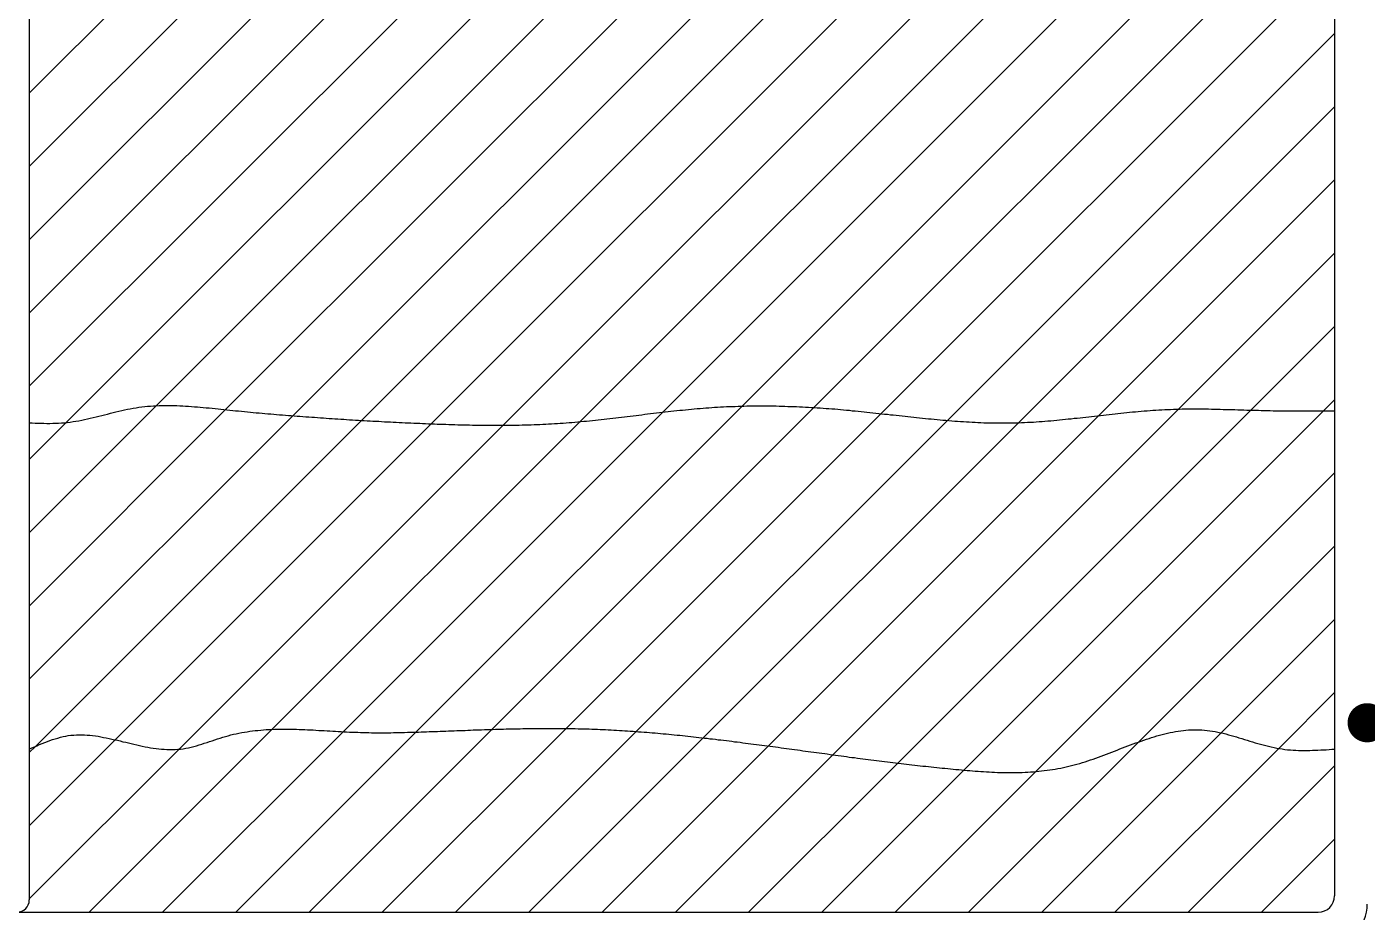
# Model space of a CAD drawing. Extents: x 443 to 1217, y -1921 to -677.
# Drawn here: x 888.38 to 904.38, y -1020.59 to -1010.01 of the extents above; entities that cross this region are included whole.
import ezdxf

# ---------------------------------------------------------------- set-up
doc = ezdxf.new("R2010")
doc.units = 0
doc.header["$MEASUREMENT"] = 0
doc.layers.get('0').update_dxf_attribs({"linetype": 'CONTINUOUS'})
doc.layers.add('3', color=8, linetype='CONTINUOUS')

msp = doc.modelspace()

# ---------------------------------------------------------------- linework, layer by layer
at = {"color": 8, "linetype": 'Continuous'}
for p, q in [((888.406, -1012.557), (895.288, -1005.675)), ((888.406, -1013.431), (896.153, -1005.684)), ((888.406, -1011.682), (894.372, -1005.716)), ((888.406, -1010.807), (893.478, -1005.736)), ((888.406, -1014.306), (896.924, -1005.788)), ((894.063, -1014.771), (903.054, -1005.78)), ((894.98, -1014.729), (903.928, -1005.781)), ((888.848, -1014.739), (897.611, -1005.976)), ((893.205, -1014.754), (902.077, -1005.883)), ((889.923, -1014.538), (898.295, -1006.166)), ((892.372, -1014.713), (901.014, -1006.071)), ((890.75, -1014.585), (899.069, -1006.266)), ((891.553, -1014.657), (899.982, -1006.228)), ((895.968, -1014.615), (903.989, -1006.594)), ((896.915, -1014.543), (903.989, -1007.469)), ((897.773, -1014.56), (903.989, -1008.344)), ((898.575, -1014.632), (903.989, -1009.218)), ((899.368, -1014.714), (903.989, -1010.093)), ((900.215, -1014.741), (903.989, -1010.968)), ((901.176, -1014.655), (903.989, -1011.842)), ((902.127, -1014.578), (903.989, -1012.717)), ((902.99, -1014.59), (903.989, -1013.591)), ((903.856, -1014.599), (903.989, -1014.466)), ((888.406, -1016.055), (889.923, -1014.538)), ((888.406, -1016.93), (890.75, -1014.585)), ((888.406, -1017.804), (891.553, -1014.657)), ((892.152, -1018.431), (895.968, -1014.615)), ((893.022, -1018.436), (896.915, -1014.543)), ((893.929, -1018.403), (897.773, -1014.56)), ((894.815, -1018.392), (898.575, -1014.632)), ((897.229, -1018.602), (901.176, -1014.655)), ((897.999, -1018.706), (902.127, -1014.578)), ((898.774, -1018.806), (902.99, -1014.59)), ((899.565, -1018.89), (903.856, -1014.599)), ((888.406, -1015.18), (888.848, -1014.739)), ((888.479, -1018.606), (892.372, -1014.713)), ((889.432, -1018.528), (893.205, -1014.754)), ((890.194, -1018.64), (894.063, -1014.771)), ((891.306, -1018.402), (894.98, -1014.729)), ((895.653, -1018.429), (899.368, -1014.714)), ((896.452, -1018.504), (900.215, -1014.741)), ((900.423, -1018.906), (903.989, -1015.341)), ((901.652, -1018.552), (903.989, -1016.215)), ((902.634, -1018.445), (903.989, -1017.09)), ((903.323, -1018.631), (903.989, -1017.964)), ((889.123, -1020.586), (891.306, -1018.402)), ((889.997, -1020.586), (892.152, -1018.431)), ((890.872, -1020.586), (893.022, -1018.436)), ((891.746, -1020.586), (893.929, -1018.403)), ((892.621, -1020.586), (894.815, -1018.392)), ((893.496, -1020.586), (895.653, -1018.429)), ((894.37, -1020.586), (896.452, -1018.504)), ((900.493, -1020.586), (902.634, -1018.445)), ((888.406, -1019.554), (889.432, -1018.528)), ((888.406, -1018.679), (888.479, -1018.606)), ((888.406, -1020.428), (890.194, -1018.64)), ((895.245, -1020.586), (897.229, -1018.602)), ((899.618, -1020.586), (901.652, -1018.552)), ((901.367, -1020.586), (903.323, -1018.631)), ((896.119, -1020.586), (897.999, -1018.706)), ((896.994, -1020.586), (898.774, -1018.806)), ((897.869, -1020.586), (899.565, -1018.89)), ((898.743, -1020.586), (900.423, -1018.906)), ((902.242, -1020.586), (903.989, -1018.839)), ((903.116, -1020.586), (903.989, -1019.714))]:
    msp.add_line(p, q, dxfattribs=at)
at = {"color": 8, "const_width": 0.234}
msp.add_lwpolyline([(904.381, -1018.207, 1), (904.376, -1018.441, 1), (904.381, -1018.207)], format="xyb", dxfattribs=at)
at = {"layer": '3', "color": 3, "linetype": 'Continuous'}
for p, q in [((888.406, -1000.085), (888.406, -1020.44)), ((903.989, -1000.134), (903.989, -1020.391)), ((884.997, -1020.586), (903.794, -1020.586))]:
    msp.add_line(p, q, dxfattribs=at)
at = {"layer": '3', "color": 3}
for p, q in [((889.203, -1014.671), (889.238, -1014.662)), ((889.238, -1014.662), (889.271, -1014.655)), ((889.271, -1014.655), (889.305, -1014.646)), ((889.305, -1014.646), (889.34, -1014.637)), ((889.34, -1014.637), (889.374, -1014.628)), ((889.374, -1014.628), (889.408, -1014.62)), ((889.408, -1014.62), (889.441, -1014.612)), ((889.441, -1014.612), (889.476, -1014.603)), ((889.476, -1014.603), (889.51, -1014.596)), ((889.51, -1014.596), (889.544, -1014.588)), ((889.544, -1014.588), (889.579, -1014.581)), ((889.579, -1014.581), (889.612, -1014.574)), ((889.612, -1014.574), (889.647, -1014.567)), ((889.647, -1014.567), (889.681, -1014.562)), ((889.681, -1014.562), (889.716, -1014.557)), ((889.716, -1014.557), (889.751, -1014.552)), ((889.751, -1014.552), (889.785, -1014.548)), ((889.785, -1014.548), (889.819, -1014.545)), ((889.819, -1014.545), (889.854, -1014.542)), ((889.854, -1014.542), (889.889, -1014.54)), ((889.889, -1014.54), (889.923, -1014.538)), ((889.923, -1014.538), (889.958, -1014.537)), ((889.958, -1014.537), (889.993, -1014.536)), ((889.993, -1014.536), (890.028, -1014.535)), ((890.028, -1014.535), (890.063, -1014.535)), ((890.063, -1014.535), (890.097, -1014.536)), ((890.097, -1014.536), (890.133, -1014.536)), ((890.133, -1014.536), (890.168, -1014.537)), ((890.168, -1014.537), (890.203, -1014.538)), ((890.203, -1014.538), (890.238, -1014.54)), ((890.238, -1014.54), (890.273, -1014.542)), ((890.273, -1014.542), (890.308, -1014.545)), ((890.308, -1014.545), (890.343, -1014.547)), ((890.343, -1014.547), (890.379, -1014.55)), ((890.379, -1014.55), (890.413, -1014.552)), ((890.413, -1014.552), (890.448, -1014.555)), ((890.448, -1014.555), (890.483, -1014.559)), ((890.483, -1014.559), (890.519, -1014.562)), ((890.519, -1014.562), (890.554, -1014.565)), ((890.554, -1014.565), (890.589, -1014.569)), ((890.589, -1014.569), (890.624, -1014.573)), ((890.624, -1014.573), (890.66, -1014.576)), ((890.66, -1014.576), (890.695, -1014.579)), ((890.695, -1014.579), (890.73, -1014.583)), ((890.73, -1014.583), (890.764, -1014.587)), ((890.764, -1014.587), (890.8, -1014.59)), ((890.8, -1014.59), (890.835, -1014.594)), ((890.835, -1014.594), (890.87, -1014.597)), ((890.87, -1014.597), (890.905, -1014.6)), ((890.905, -1014.6), (890.94, -1014.604)), ((890.94, -1014.604), (890.975, -1014.608)), ((890.975, -1014.608), (891.01, -1014.611)), ((891.01, -1014.611), (891.046, -1014.614)), ((891.046, -1014.614), (891.08, -1014.618)), ((891.08, -1014.618), (891.115, -1014.621)), ((891.115, -1014.621), (891.15, -1014.623)), ((891.15, -1014.623), (891.185, -1014.626)), ((891.185, -1014.626), (891.22, -1014.63)), ((891.22, -1014.63), (891.255, -1014.633)), ((891.255, -1014.633), (891.29, -1014.636)), ((891.29, -1014.636), (891.325, -1014.638)), ((891.325, -1014.638), (891.359, -1014.642)), ((891.359, -1014.642), (891.394, -1014.645)), ((891.394, -1014.645), (891.429, -1014.647)), ((891.429, -1014.647), (891.464, -1014.65)), ((891.464, -1014.65), (891.499, -1014.654)), ((891.499, -1014.654), (891.534, -1014.656)), ((891.534, -1014.656), (891.569, -1014.659)), ((891.569, -1014.659), (891.604, -1014.661)), ((891.604, -1014.661), (891.638, -1014.664)), ((891.638, -1014.664), (891.673, -1014.667)), ((891.673, -1014.667), (891.708, -1014.669)), ((891.708, -1014.669), (891.743, -1014.672)), ((895.511, -1014.67), (895.545, -1014.666)), ((895.545, -1014.666), (895.58, -1014.662)), ((895.58, -1014.662), (895.615, -1014.658)), ((895.615, -1014.658), (895.65, -1014.654)), ((895.65, -1014.654), (895.685, -1014.649)), ((895.685, -1014.649), (895.72, -1014.645)), ((895.72, -1014.645), (895.755, -1014.64)), ((895.755, -1014.64), (895.788, -1014.636)), ((895.788, -1014.636), (895.823, -1014.632)), ((895.823, -1014.632), (895.858, -1014.628)), ((895.858, -1014.628), (895.893, -1014.624)), ((895.893, -1014.624), (895.928, -1014.62)), ((895.928, -1014.62), (895.963, -1014.615)), ((895.963, -1014.615), (895.998, -1014.612)), ((895.998, -1014.612), (896.033, -1014.608)), ((896.033, -1014.608), (896.067, -1014.603)), ((896.067, -1014.603), (896.101, -1014.6)), ((896.101, -1014.6), (896.136, -1014.596)), ((896.136, -1014.596), (896.171, -1014.592)), ((896.171, -1014.592), (896.206, -1014.589)), ((896.206, -1014.589), (896.241, -1014.586)), ((896.241, -1014.586), (896.276, -1014.582)), ((896.276, -1014.582), (896.31, -1014.578)), ((896.31, -1014.578), (896.345, -1014.576)), ((896.345, -1014.576), (896.38, -1014.573)), ((896.38, -1014.573), (896.415, -1014.57)), ((896.415, -1014.57), (896.45, -1014.566)), ((896.45, -1014.566), (896.485, -1014.564)), ((896.485, -1014.564), (896.52, -1014.562)), ((896.52, -1014.562), (896.555, -1014.559)), ((896.555, -1014.559), (896.588, -1014.557)), ((896.588, -1014.557), (896.623, -1014.554)), ((896.623, -1014.554), (896.658, -1014.553)), ((896.658, -1014.553), (896.693, -1014.551)), ((896.693, -1014.551), (896.729, -1014.549)), ((896.729, -1014.549), (896.764, -1014.548)), ((896.764, -1014.548), (896.799, -1014.547)), ((896.799, -1014.547), (896.834, -1014.546)), ((896.834, -1014.546), (896.868, -1014.543)), ((896.868, -1014.543), (896.903, -1014.543)), ((896.903, -1014.543), (896.938, -1014.542)), ((896.938, -1014.542), (896.973, -1014.541)), ((896.973, -1014.541), (897.008, -1014.541)), ((897.008, -1014.541), (897.043, -1014.54)), ((897.043, -1014.54), (897.078, -1014.54)), ((897.078, -1014.54), (897.113, -1014.54)), ((897.113, -1014.54), (897.147, -1014.54)), ((897.147, -1014.54), (897.182, -1014.54)), ((897.182, -1014.54), (897.217, -1014.54)), ((897.217, -1014.54), (897.252, -1014.54)), ((897.252, -1014.54), (897.288, -1014.541)), ((897.288, -1014.541), (897.323, -1014.541)), ((897.323, -1014.541), (897.358, -1014.542)), ((897.358, -1014.542), (897.393, -1014.543)), ((897.393, -1014.543), (897.428, -1014.545)), ((897.428, -1014.545), (897.462, -1014.546)), ((897.462, -1014.546), (897.497, -1014.547)), ((897.497, -1014.547), (897.532, -1014.548)), ((897.532, -1014.548), (897.567, -1014.549)), ((897.567, -1014.549), (897.603, -1014.551)), ((897.603, -1014.551), (897.638, -1014.552)), ((897.638, -1014.552), (897.673, -1014.554)), ((897.673, -1014.554), (897.708, -1014.557)), ((897.708, -1014.557), (897.743, -1014.558)), ((897.743, -1014.558), (897.777, -1014.56)), ((897.777, -1014.56), (897.812, -1014.562)), ((897.812, -1014.562), (897.847, -1014.564)), ((897.847, -1014.564), (897.882, -1014.567)), ((897.882, -1014.567), (897.918, -1014.57)), ((897.918, -1014.57), (897.953, -1014.572)), ((897.953, -1014.572), (897.988, -1014.575)), ((897.988, -1014.575), (898.023, -1014.577)), ((898.023, -1014.577), (898.057, -1014.581)), ((898.057, -1014.581), (898.092, -1014.584)), ((898.092, -1014.584), (898.127, -1014.587)), ((898.127, -1014.587), (898.162, -1014.589)), ((898.162, -1014.589), (898.197, -1014.592)), ((898.197, -1014.592), (898.232, -1014.597)), ((898.232, -1014.597), (898.267, -1014.6)), ((898.267, -1014.6), (898.302, -1014.603)), ((898.302, -1014.603), (898.338, -1014.607)), ((898.338, -1014.607), (898.372, -1014.61)), ((898.372, -1014.61), (898.407, -1014.614)), ((898.407, -1014.614), (898.442, -1014.618)), ((898.442, -1014.618), (898.477, -1014.622)), ((898.477, -1014.622), (898.512, -1014.625)), ((898.512, -1014.625), (898.547, -1014.63)), ((898.547, -1014.63), (898.582, -1014.633)), ((898.582, -1014.633), (898.617, -1014.637)), ((898.617, -1014.637), (898.651, -1014.64)), ((898.651, -1014.64), (898.686, -1014.645)), ((898.686, -1014.645), (898.721, -1014.648)), ((898.721, -1014.648), (898.756, -1014.652)), ((898.756, -1014.652), (898.791, -1014.656)), ((898.791, -1014.656), (898.826, -1014.66)), ((898.826, -1014.66), (898.861, -1014.663)), ((898.861, -1014.663), (898.896, -1014.668)), ((898.896, -1014.668), (898.93, -1014.671)), ((901.02, -1014.673), (901.055, -1014.669)), ((901.055, -1014.669), (901.089, -1014.666)), ((901.089, -1014.666), (901.124, -1014.661)), ((901.124, -1014.661), (901.159, -1014.657)), ((901.159, -1014.657), (901.194, -1014.654)), ((901.194, -1014.654), (901.229, -1014.649)), ((901.229, -1014.649), (901.264, -1014.645)), ((901.264, -1014.645), (901.299, -1014.642)), ((901.299, -1014.642), (901.334, -1014.637)), ((901.334, -1014.637), (901.368, -1014.634)), ((901.368, -1014.634), (901.403, -1014.63)), ((901.403, -1014.63), (901.438, -1014.626)), ((901.438, -1014.626), (901.473, -1014.622)), ((901.473, -1014.622), (901.508, -1014.619)), ((901.508, -1014.619), (901.542, -1014.615)), ((901.542, -1014.615), (901.577, -1014.612)), ((901.577, -1014.612), (901.611, -1014.609)), ((901.611, -1014.609), (901.646, -1014.606)), ((901.646, -1014.606), (901.681, -1014.602)), ((901.681, -1014.602), (901.716, -1014.6)), ((901.716, -1014.6), (901.751, -1014.597)), ((901.751, -1014.597), (901.786, -1014.595)), ((901.786, -1014.595), (901.821, -1014.592)), ((901.821, -1014.592), (901.857, -1014.589)), ((901.857, -1014.589), (901.891, -1014.588)), ((901.891, -1014.588), (901.926, -1014.586)), ((901.926, -1014.586), (901.961, -1014.584)), ((901.961, -1014.584), (901.996, -1014.583)), ((901.996, -1014.583), (902.031, -1014.582)), ((902.031, -1014.582), (902.066, -1014.581)), ((902.066, -1014.581), (902.101, -1014.579)), ((902.101, -1014.579), (902.136, -1014.578)), ((902.136, -1014.578), (902.17, -1014.577)), ((902.17, -1014.577), (902.205, -1014.577)), ((902.205, -1014.577), (902.24, -1014.577)), ((902.24, -1014.577), (902.275, -1014.576)), ((902.275, -1014.576), (902.31, -1014.576)), ((902.31, -1014.576), (902.345, -1014.576)), ((902.345, -1014.576), (902.38, -1014.576)), ((902.38, -1014.576), (902.415, -1014.577)), ((902.415, -1014.577), (902.449, -1014.577)), ((902.449, -1014.577), (902.485, -1014.577)), ((902.485, -1014.577), (902.52, -1014.578)), ((902.52, -1014.578), (902.555, -1014.579)), ((902.555, -1014.579), (902.59, -1014.579)), ((902.59, -1014.579), (902.625, -1014.581)), ((902.625, -1014.581), (902.66, -1014.582)), ((902.66, -1014.582), (902.695, -1014.582)), ((902.695, -1014.582), (902.73, -1014.583)), ((902.73, -1014.583), (902.764, -1014.584)), ((902.764, -1014.584), (902.799, -1014.585)), ((902.799, -1014.585), (902.834, -1014.586)), ((902.834, -1014.586), (902.87, -1014.587)), ((902.87, -1014.587), (902.905, -1014.588)), ((902.905, -1014.588), (902.94, -1014.589)), ((902.94, -1014.589), (902.975, -1014.59)), ((902.975, -1014.59), (903.01, -1014.591)), ((903.01, -1014.591), (903.045, -1014.591)), ((903.045, -1014.591), (903.079, -1014.592)), ((903.079, -1014.592), (903.114, -1014.594)), ((903.114, -1014.594), (903.149, -1014.595)), ((903.149, -1014.595), (903.185, -1014.596)), ((903.185, -1014.596), (903.22, -1014.596)), ((903.22, -1014.596), (903.255, -1014.597)), ((903.255, -1014.597), (903.29, -1014.598)), ((903.29, -1014.598), (903.325, -1014.598)), ((903.325, -1014.598), (903.359, -1014.599)), ((903.359, -1014.599), (903.394, -1014.599)), ((903.394, -1014.599), (903.429, -1014.599)), ((903.429, -1014.599), (903.464, -1014.6)), ((903.464, -1014.6), (903.499, -1014.6)), ((903.499, -1014.6), (903.534, -1014.6)), ((903.534, -1014.6), (903.57, -1014.6)), ((903.57, -1014.6), (903.605, -1014.6)), ((903.605, -1014.6), (903.64, -1014.6)), ((903.64, -1014.6), (903.674, -1014.6)), ((903.674, -1014.6), (903.709, -1014.6)), ((903.709, -1014.6), (903.744, -1014.6)), ((903.744, -1014.6), (903.779, -1014.599)), ((903.779, -1014.599), (903.814, -1014.599)), ((903.814, -1014.599), (903.849, -1014.599)), ((903.849, -1014.599), (903.884, -1014.599)), ((903.884, -1014.599), (903.919, -1014.599)), ((903.919, -1014.599), (903.953, -1014.598)), ((903.953, -1014.598), (903.989, -1014.598)), ((888.406, -1014.743), (888.441, -1014.744)), ((888.441, -1014.744), (888.476, -1014.745)), ((888.476, -1014.745), (888.512, -1014.747)), ((888.512, -1014.747), (888.547, -1014.748)), ((888.547, -1014.748), (888.581, -1014.748)), ((888.581, -1014.748), (888.616, -1014.749)), ((888.616, -1014.749), (888.651, -1014.749)), ((888.651, -1014.749), (888.686, -1014.748)), ((888.686, -1014.748), (888.721, -1014.748)), ((888.721, -1014.748), (888.756, -1014.746)), ((888.756, -1014.746), (888.791, -1014.744)), ((888.791, -1014.744), (888.826, -1014.741)), ((888.826, -1014.741), (888.86, -1014.737)), ((888.86, -1014.737), (888.894, -1014.733)), ((888.894, -1014.733), (888.929, -1014.728)), ((888.929, -1014.728), (888.963, -1014.722)), ((888.963, -1014.722), (888.998, -1014.717)), ((888.998, -1014.717), (889.032, -1014.71)), ((889.032, -1014.71), (889.066, -1014.703)), ((889.066, -1014.703), (889.1, -1014.695)), ((889.1, -1014.695), (889.135, -1014.687)), ((889.135, -1014.687), (889.169, -1014.68)), ((889.169, -1014.68), (889.203, -1014.671)), ((891.743, -1014.672), (891.778, -1014.674)), ((891.778, -1014.674), (891.813, -1014.676)), ((891.813, -1014.676), (891.848, -1014.68)), ((891.848, -1014.68), (891.883, -1014.682)), ((891.883, -1014.682), (891.917, -1014.684)), ((891.917, -1014.684), (891.952, -1014.686)), ((891.952, -1014.686), (891.987, -1014.689)), ((891.987, -1014.689), (892.021, -1014.692)), ((892.021, -1014.692), (892.056, -1014.694)), ((892.056, -1014.694), (892.091, -1014.696)), ((892.091, -1014.696), (892.126, -1014.698)), ((892.126, -1014.698), (892.16, -1014.7)), ((892.16, -1014.7), (892.195, -1014.703)), ((892.195, -1014.703), (892.23, -1014.705)), ((892.23, -1014.705), (892.265, -1014.707)), ((892.265, -1014.707), (892.3, -1014.709)), ((892.3, -1014.709), (892.335, -1014.711)), ((892.335, -1014.711), (892.37, -1014.713)), ((892.37, -1014.713), (892.405, -1014.716)), ((892.405, -1014.716), (892.439, -1014.717)), ((892.439, -1014.717), (892.474, -1014.719)), ((892.474, -1014.719), (892.509, -1014.721)), ((892.509, -1014.721), (892.544, -1014.723)), ((892.544, -1014.723), (892.578, -1014.724)), ((892.578, -1014.724), (892.613, -1014.727)), ((892.613, -1014.727), (892.648, -1014.729)), ((892.648, -1014.729), (892.682, -1014.73)), ((892.682, -1014.73), (892.717, -1014.732)), ((892.717, -1014.732), (892.752, -1014.734)), ((892.752, -1014.734), (892.787, -1014.735)), ((892.787, -1014.735), (892.822, -1014.737)), ((892.822, -1014.737), (892.857, -1014.739)), ((892.857, -1014.739), (892.892, -1014.741)), ((892.892, -1014.741), (892.927, -1014.742)), ((892.927, -1014.742), (892.961, -1014.744)), ((892.961, -1014.744), (892.996, -1014.745)), ((892.996, -1014.745), (893.032, -1014.747)), ((893.032, -1014.747), (893.067, -1014.748)), ((893.067, -1014.748), (893.102, -1014.751)), ((893.102, -1014.751), (893.137, -1014.752)), ((893.137, -1014.752), (893.172, -1014.753)), ((893.172, -1014.753), (893.207, -1014.755)), ((893.207, -1014.755), (893.242, -1014.756)), ((893.242, -1014.756), (893.276, -1014.757)), ((893.276, -1014.757), (893.311, -1014.758)), ((893.311, -1014.758), (893.346, -1014.759)), ((893.346, -1014.759), (893.381, -1014.76)), ((893.381, -1014.76), (893.416, -1014.763)), ((893.416, -1014.763), (893.451, -1014.764)), ((893.451, -1014.764), (893.487, -1014.764)), ((893.487, -1014.764), (893.522, -1014.765)), ((893.522, -1014.765), (893.557, -1014.766)), ((893.557, -1014.766), (893.591, -1014.767)), ((893.591, -1014.767), (893.626, -1014.768)), ((893.626, -1014.768), (893.661, -1014.768)), ((893.661, -1014.768), (893.696, -1014.769)), ((893.696, -1014.769), (893.731, -1014.77)), ((893.731, -1014.77), (893.767, -1014.77)), ((893.767, -1014.77), (893.802, -1014.77)), ((893.802, -1014.77), (893.837, -1014.771)), ((893.837, -1014.771), (893.871, -1014.771)), ((893.871, -1014.771), (893.906, -1014.771)), ((893.906, -1014.771), (893.941, -1014.771)), ((893.941, -1014.771), (893.976, -1014.771)), ((893.976, -1014.771), (894.011, -1014.771)), ((894.011, -1014.771), (894.047, -1014.771)), ((894.047, -1014.771), (894.082, -1014.771)), ((894.082, -1014.771), (894.117, -1014.771)), ((894.117, -1014.771), (894.152, -1014.77)), ((894.152, -1014.77), (894.186, -1014.77)), ((894.186, -1014.77), (894.221, -1014.769)), ((894.221, -1014.769), (894.256, -1014.769)), ((894.256, -1014.769), (894.291, -1014.768)), ((894.291, -1014.768), (894.326, -1014.767)), ((894.326, -1014.767), (894.361, -1014.766)), ((894.361, -1014.766), (894.397, -1014.765)), ((894.397, -1014.765), (894.432, -1014.764)), ((894.432, -1014.764), (894.467, -1014.763)), ((894.467, -1014.763), (894.501, -1014.761)), ((894.501, -1014.761), (894.536, -1014.759)), ((894.536, -1014.759), (894.571, -1014.758)), ((894.571, -1014.758), (894.606, -1014.756)), ((894.606, -1014.756), (894.641, -1014.754)), ((894.641, -1014.754), (894.676, -1014.752)), ((894.676, -1014.752), (894.711, -1014.749)), ((894.711, -1014.749), (894.746, -1014.747)), ((894.746, -1014.747), (894.78, -1014.745)), ((894.78, -1014.745), (894.815, -1014.743)), ((894.815, -1014.743), (894.85, -1014.74)), ((894.85, -1014.74), (894.885, -1014.737)), ((894.885, -1014.737), (894.92, -1014.734)), ((894.92, -1014.734), (894.955, -1014.731)), ((894.955, -1014.731), (894.99, -1014.728)), ((894.99, -1014.728), (895.025, -1014.724)), ((895.025, -1014.724), (895.059, -1014.721)), ((895.059, -1014.721), (895.094, -1014.718)), ((895.094, -1014.718), (895.129, -1014.715)), ((895.129, -1014.715), (895.164, -1014.71)), ((895.164, -1014.71), (895.198, -1014.707)), ((895.198, -1014.707), (895.233, -1014.703)), ((895.233, -1014.703), (895.268, -1014.699)), ((895.268, -1014.699), (895.302, -1014.695)), ((895.302, -1014.695), (895.337, -1014.691)), ((895.337, -1014.691), (895.372, -1014.687)), ((895.372, -1014.687), (895.407, -1014.683)), ((895.407, -1014.683), (895.442, -1014.679)), ((895.442, -1014.679), (895.477, -1014.674)), ((895.477, -1014.674), (895.511, -1014.67)), ((898.93, -1014.671), (898.965, -1014.675)), ((898.965, -1014.675), (899, -1014.679)), ((899, -1014.679), (899.035, -1014.682)), ((899.035, -1014.682), (899.07, -1014.686)), ((899.07, -1014.686), (899.105, -1014.689)), ((899.105, -1014.689), (899.14, -1014.693)), ((899.14, -1014.693), (899.175, -1014.696)), ((899.175, -1014.696), (899.209, -1014.699)), ((899.209, -1014.699), (899.244, -1014.703)), ((899.244, -1014.703), (899.279, -1014.706)), ((899.279, -1014.706), (899.314, -1014.709)), ((899.314, -1014.709), (899.349, -1014.712)), ((899.349, -1014.712), (899.384, -1014.716)), ((899.384, -1014.716), (899.419, -1014.718)), ((899.419, -1014.718), (899.454, -1014.721)), ((899.454, -1014.721), (899.488, -1014.723)), ((899.488, -1014.723), (899.523, -1014.725)), ((899.523, -1014.725), (899.558, -1014.728)), ((899.558, -1014.728), (899.593, -1014.731)), ((899.593, -1014.731), (899.628, -1014.732)), ((899.628, -1014.732), (899.662, -1014.734)), ((899.662, -1014.734), (899.697, -1014.736)), ((899.697, -1014.736), (899.731, -1014.737)), ((899.731, -1014.737), (899.766, -1014.74)), ((899.766, -1014.74), (899.801, -1014.741)), ((899.801, -1014.741), (899.836, -1014.742)), ((899.836, -1014.742), (899.871, -1014.743)), ((899.871, -1014.743), (899.906, -1014.743)), ((899.906, -1014.743), (899.941, -1014.744)), ((899.941, -1014.744), (899.976, -1014.744)), ((899.976, -1014.744), (900.01, -1014.744)), ((900.01, -1014.744), (900.045, -1014.744)), ((900.045, -1014.744), (900.08, -1014.744)), ((900.08, -1014.744), (900.115, -1014.744)), ((900.115, -1014.744), (900.15, -1014.743)), ((900.15, -1014.743), (900.185, -1014.743)), ((900.185, -1014.743), (900.22, -1014.742)), ((900.22, -1014.742), (900.253, -1014.74)), ((900.253, -1014.74), (900.288, -1014.739)), ((900.288, -1014.739), (900.323, -1014.736)), ((900.323, -1014.736), (900.358, -1014.735)), ((900.358, -1014.735), (900.393, -1014.733)), ((900.393, -1014.733), (900.428, -1014.731)), ((900.428, -1014.731), (900.463, -1014.728)), ((900.463, -1014.728), (900.498, -1014.725)), ((900.498, -1014.725), (900.532, -1014.722)), ((900.532, -1014.722), (900.567, -1014.72)), ((900.567, -1014.72), (900.602, -1014.717)), ((900.602, -1014.717), (900.637, -1014.713)), ((900.637, -1014.713), (900.672, -1014.71)), ((900.672, -1014.71), (900.707, -1014.707)), ((900.707, -1014.707), (900.742, -1014.704)), ((900.742, -1014.704), (900.776, -1014.7)), ((900.776, -1014.7), (900.81, -1014.696)), ((900.81, -1014.696), (900.845, -1014.693)), ((900.845, -1014.693), (900.88, -1014.688)), ((900.88, -1014.688), (900.915, -1014.685)), ((900.915, -1014.685), (900.95, -1014.681)), ((900.95, -1014.681), (900.985, -1014.678)), ((900.985, -1014.678), (901.02, -1014.673)), ((888.716, -1018.515), (888.747, -1018.506)), ((888.747, -1018.506), (888.778, -1018.497)), ((888.778, -1018.497), (888.809, -1018.49)), ((888.809, -1018.49), (888.841, -1018.483)), ((888.841, -1018.483), (888.872, -1018.478)), ((888.872, -1018.478), (888.904, -1018.474)), ((888.904, -1018.474), (888.937, -1018.471)), ((888.937, -1018.471), (888.968, -1018.469)), ((888.968, -1018.469), (889.001, -1018.469)), ((889.001, -1018.469), (889.033, -1018.469)), ((889.033, -1018.469), (889.065, -1018.47)), ((889.065, -1018.47), (889.097, -1018.471)), ((889.097, -1018.471), (889.13, -1018.474)), ((889.13, -1018.474), (889.162, -1018.478)), ((889.162, -1018.478), (889.195, -1018.482)), ((889.195, -1018.482), (889.228, -1018.486)), ((889.228, -1018.486), (889.26, -1018.492)), ((889.26, -1018.492), (889.293, -1018.498)), ((889.293, -1018.498), (889.326, -1018.505)), ((889.326, -1018.505), (889.359, -1018.512)), ((890.654, -1018.517), (890.686, -1018.507)), ((890.686, -1018.507), (890.718, -1018.497)), ((890.718, -1018.497), (890.75, -1018.488)), ((890.75, -1018.488), (890.782, -1018.479)), ((890.782, -1018.479), (890.813, -1018.47)), ((890.813, -1018.47), (890.845, -1018.462)), ((890.845, -1018.462), (890.878, -1018.455)), ((890.878, -1018.455), (890.909, -1018.448)), ((890.909, -1018.448), (890.942, -1018.442)), ((890.942, -1018.442), (890.974, -1018.436)), ((890.974, -1018.436), (891.006, -1018.431)), ((891.006, -1018.431), (891.039, -1018.425)), ((891.039, -1018.425), (891.071, -1018.421)), ((891.071, -1018.421), (891.103, -1018.418)), ((891.103, -1018.418), (891.136, -1018.415)), ((891.136, -1018.415), (891.169, -1018.411)), ((891.169, -1018.411), (891.201, -1018.408)), ((891.201, -1018.408), (891.234, -1018.406)), ((891.234, -1018.406), (891.267, -1018.405)), ((891.267, -1018.405), (891.299, -1018.403)), ((891.299, -1018.403), (891.332, -1018.401)), ((891.332, -1018.401), (891.365, -1018.4)), ((891.365, -1018.4), (891.399, -1018.4)), ((891.399, -1018.4), (891.431, -1018.399)), ((891.431, -1018.399), (891.464, -1018.399)), ((891.464, -1018.399), (891.497, -1018.4)), ((891.497, -1018.4), (891.531, -1018.4)), ((891.531, -1018.4), (891.563, -1018.401)), ((891.563, -1018.401), (891.597, -1018.401)), ((891.597, -1018.401), (891.63, -1018.403)), ((891.63, -1018.403), (891.662, -1018.404)), ((891.662, -1018.404), (891.696, -1018.406)), ((891.696, -1018.406), (891.729, -1018.407)), ((891.729, -1018.407), (891.763, -1018.409)), ((891.763, -1018.409), (891.795, -1018.41)), ((891.795, -1018.41), (891.829, -1018.412)), ((891.829, -1018.412), (891.862, -1018.415)), ((891.862, -1018.415), (891.896, -1018.416)), ((891.896, -1018.416), (891.928, -1018.418)), ((891.928, -1018.418), (891.962, -1018.42)), ((891.962, -1018.42), (891.995, -1018.422)), ((891.995, -1018.422), (892.029, -1018.424)), ((892.029, -1018.424), (892.061, -1018.425)), ((892.061, -1018.425), (892.095, -1018.428)), ((892.095, -1018.428), (892.128, -1018.43)), ((892.128, -1018.43), (892.162, -1018.432)), ((892.162, -1018.432), (892.194, -1018.433)), ((892.194, -1018.433), (892.228, -1018.435)), ((892.228, -1018.435), (892.261, -1018.436)), ((892.261, -1018.436), (892.293, -1018.437)), ((892.293, -1018.437), (892.327, -1018.438)), ((892.327, -1018.438), (892.36, -1018.44)), ((892.36, -1018.44), (892.393, -1018.441)), ((892.393, -1018.441), (892.426, -1018.442)), ((892.426, -1018.442), (892.459, -1018.442)), ((892.459, -1018.442), (892.492, -1018.443)), ((892.492, -1018.443), (892.524, -1018.443)), ((892.524, -1018.443), (892.558, -1018.443)), ((892.558, -1018.443), (892.591, -1018.443)), ((892.591, -1018.443), (892.624, -1018.443)), ((892.624, -1018.443), (892.656, -1018.443)), ((892.656, -1018.443), (892.69, -1018.443)), ((892.69, -1018.443), (892.723, -1018.443)), ((892.723, -1018.443), (892.755, -1018.442)), ((892.755, -1018.442), (892.788, -1018.442)), ((892.788, -1018.442), (892.821, -1018.441)), ((892.821, -1018.441), (892.854, -1018.441)), ((892.854, -1018.441), (892.886, -1018.44)), ((892.886, -1018.44), (892.92, -1018.438)), ((892.92, -1018.438), (892.953, -1018.437)), ((892.953, -1018.437), (892.985, -1018.436)), ((892.985, -1018.436), (893.018, -1018.436)), ((893.018, -1018.436), (893.051, -1018.435)), ((893.051, -1018.435), (893.084, -1018.434)), ((893.084, -1018.434), (893.116, -1018.433)), ((893.116, -1018.433), (893.149, -1018.432)), ((893.149, -1018.432), (893.182, -1018.43)), ((893.182, -1018.43), (893.214, -1018.429)), ((893.214, -1018.429), (893.248, -1018.428)), ((893.248, -1018.428), (893.281, -1018.427)), ((893.281, -1018.427), (893.313, -1018.425)), ((893.313, -1018.425), (893.346, -1018.424)), ((893.346, -1018.424), (893.379, -1018.423)), ((893.379, -1018.423), (893.412, -1018.421)), ((893.412, -1018.421), (893.444, -1018.42)), ((893.444, -1018.42), (893.477, -1018.419)), ((893.477, -1018.419), (893.511, -1018.418)), ((893.511, -1018.418), (893.543, -1018.417)), ((893.543, -1018.417), (893.576, -1018.416)), ((893.576, -1018.416), (893.609, -1018.415)), ((893.609, -1018.415), (893.642, -1018.413)), ((893.642, -1018.413), (893.674, -1018.411)), ((893.674, -1018.411), (893.707, -1018.41)), ((893.707, -1018.41), (893.741, -1018.409)), ((893.741, -1018.409), (893.773, -1018.408)), ((893.773, -1018.408), (893.806, -1018.407)), ((893.806, -1018.407), (893.839, -1018.406)), ((893.839, -1018.406), (893.871, -1018.405)), ((893.871, -1018.405), (893.904, -1018.404)), ((893.904, -1018.404), (893.938, -1018.403)), ((893.938, -1018.403), (893.971, -1018.401)), ((893.971, -1018.401), (894.003, -1018.401)), ((894.003, -1018.401), (894.036, -1018.4)), ((894.036, -1018.4), (894.069, -1018.399)), ((894.069, -1018.399), (894.101, -1018.398)), ((894.101, -1018.398), (894.135, -1018.397)), ((894.135, -1018.397), (894.168, -1018.397)), ((894.168, -1018.397), (894.201, -1018.396)), ((894.201, -1018.396), (894.233, -1018.395)), ((894.233, -1018.395), (894.266, -1018.395)), ((894.266, -1018.395), (894.3, -1018.394)), ((894.3, -1018.394), (894.332, -1018.394)), ((894.332, -1018.394), (894.365, -1018.393)), ((894.365, -1018.393), (894.398, -1018.393)), ((894.398, -1018.393), (894.431, -1018.392)), ((894.431, -1018.392), (894.464, -1018.392)), ((894.464, -1018.392), (894.497, -1018.392)), ((894.497, -1018.392), (894.53, -1018.392)), ((894.53, -1018.392), (894.562, -1018.392)), ((894.562, -1018.392), (894.595, -1018.391)), ((894.595, -1018.391), (894.629, -1018.391)), ((894.629, -1018.391), (894.662, -1018.391)), ((894.662, -1018.391), (894.694, -1018.392)), ((894.694, -1018.392), (894.727, -1018.392)), ((894.727, -1018.392), (894.76, -1018.392)), ((894.76, -1018.392), (894.793, -1018.392)), ((894.793, -1018.392), (894.826, -1018.393)), ((894.826, -1018.393), (894.859, -1018.393)), ((894.859, -1018.393), (894.892, -1018.393)), ((894.892, -1018.393), (894.924, -1018.394)), ((894.924, -1018.394), (894.957, -1018.395)), ((894.957, -1018.395), (894.991, -1018.395)), ((894.991, -1018.395), (895.023, -1018.396)), ((895.023, -1018.396), (895.056, -1018.397)), ((895.056, -1018.397), (895.089, -1018.398)), ((895.089, -1018.398), (895.121, -1018.399)), ((895.121, -1018.399), (895.154, -1018.4)), ((895.154, -1018.4), (895.188, -1018.401)), ((895.188, -1018.401), (895.221, -1018.404)), ((895.221, -1018.404), (895.253, -1018.405)), ((895.253, -1018.405), (895.286, -1018.406)), ((895.286, -1018.406), (895.319, -1018.408)), ((895.319, -1018.408), (895.351, -1018.409)), ((895.351, -1018.409), (895.384, -1018.411)), ((895.384, -1018.411), (895.418, -1018.413)), ((895.418, -1018.413), (895.451, -1018.415)), ((895.451, -1018.415), (895.483, -1018.417)), ((895.483, -1018.417), (895.516, -1018.419)), ((895.516, -1018.419), (895.549, -1018.421)), ((895.549, -1018.421), (895.581, -1018.423)), ((895.581, -1018.423), (895.614, -1018.425)), ((895.614, -1018.425), (895.647, -1018.428)), ((895.647, -1018.428), (895.679, -1018.431)), ((895.679, -1018.431), (895.713, -1018.433)), ((895.713, -1018.433), (895.746, -1018.435)), ((895.746, -1018.435), (895.779, -1018.438)), ((895.779, -1018.438), (895.811, -1018.441)), ((895.811, -1018.441), (895.844, -1018.444)), ((895.844, -1018.444), (895.877, -1018.446)), ((895.877, -1018.446), (895.909, -1018.449)), ((895.909, -1018.449), (895.942, -1018.453)), ((895.942, -1018.453), (895.975, -1018.455)), ((895.975, -1018.455), (896.008, -1018.458)), ((896.008, -1018.458), (896.04, -1018.461)), ((896.04, -1018.461), (896.073, -1018.465)), ((896.073, -1018.465), (896.106, -1018.468)), ((896.106, -1018.468), (896.139, -1018.471)), ((896.139, -1018.471), (896.172, -1018.474)), ((896.172, -1018.474), (896.205, -1018.478)), ((896.205, -1018.478), (896.237, -1018.481)), ((896.237, -1018.481), (896.27, -1018.484)), ((896.27, -1018.484), (896.303, -1018.488)), ((896.303, -1018.488), (896.336, -1018.492)), ((896.336, -1018.492), (896.368, -1018.495)), ((896.368, -1018.495), (896.401, -1018.498)), ((896.401, -1018.498), (896.434, -1018.503)), ((896.434, -1018.503), (896.466, -1018.506)), ((896.466, -1018.506), (896.499, -1018.509)), ((896.499, -1018.509), (896.532, -1018.514)), ((901.774, -1018.51), (901.805, -1018.501)), ((901.805, -1018.501), (901.837, -1018.491)), ((901.837, -1018.491), (901.869, -1018.481)), ((901.869, -1018.481), (901.9, -1018.472)), ((901.9, -1018.472), (901.932, -1018.464)), ((901.932, -1018.464), (901.963, -1018.456)), ((901.963, -1018.456), (901.995, -1018.448)), ((901.995, -1018.448), (902.027, -1018.442)), ((902.027, -1018.442), (902.058, -1018.435)), ((902.058, -1018.435), (902.089, -1018.43)), ((902.089, -1018.43), (902.12, -1018.424)), ((902.12, -1018.424), (902.152, -1018.42)), ((902.152, -1018.42), (902.184, -1018.416)), ((902.184, -1018.416), (902.215, -1018.412)), ((902.215, -1018.412), (902.247, -1018.41)), ((902.247, -1018.41), (902.278, -1018.408)), ((902.278, -1018.408), (902.31, -1018.408)), ((902.31, -1018.408), (902.342, -1018.407)), ((902.342, -1018.407), (902.373, -1018.408)), ((902.373, -1018.408), (902.405, -1018.41)), ((902.405, -1018.41), (902.436, -1018.412)), ((902.436, -1018.412), (902.468, -1018.416)), ((902.468, -1018.416), (902.5, -1018.42)), ((902.5, -1018.42), (902.531, -1018.424)), ((902.531, -1018.424), (902.563, -1018.43)), ((902.563, -1018.43), (902.594, -1018.436)), ((902.594, -1018.436), (902.626, -1018.443)), ((902.626, -1018.443), (902.658, -1018.45)), ((902.658, -1018.45), (902.689, -1018.458)), ((902.689, -1018.458), (902.722, -1018.467)), ((902.722, -1018.467), (902.754, -1018.476)), ((902.754, -1018.476), (902.785, -1018.484)), ((902.785, -1018.484), (902.817, -1018.494)), ((902.817, -1018.494), (902.848, -1018.503)), ((902.848, -1018.503), (902.881, -1018.513)), ((888.406, -1018.638), (888.437, -1018.625)), ((888.437, -1018.625), (888.468, -1018.611)), ((888.468, -1018.611), (888.499, -1018.598)), ((888.499, -1018.598), (888.529, -1018.585)), ((888.529, -1018.585), (888.561, -1018.571)), ((888.561, -1018.571), (888.591, -1018.559)), ((888.591, -1018.559), (888.622, -1018.547)), ((888.622, -1018.547), (888.653, -1018.535)), ((888.653, -1018.535), (888.684, -1018.525)), ((888.684, -1018.525), (888.716, -1018.515)), ((889.359, -1018.512), (889.392, -1018.518)), ((889.392, -1018.518), (889.425, -1018.526)), ((889.425, -1018.526), (889.458, -1018.533)), ((889.458, -1018.533), (889.49, -1018.541)), ((889.49, -1018.541), (889.524, -1018.55)), ((889.524, -1018.55), (889.557, -1018.557)), ((889.557, -1018.557), (889.59, -1018.565)), ((889.59, -1018.565), (889.623, -1018.573)), ((889.623, -1018.573), (889.656, -1018.58)), ((889.656, -1018.58), (889.689, -1018.588)), ((889.689, -1018.588), (889.721, -1018.595)), ((889.721, -1018.595), (889.755, -1018.603)), ((889.755, -1018.603), (889.788, -1018.61)), ((889.788, -1018.61), (889.821, -1018.616)), ((889.821, -1018.616), (889.853, -1018.622)), ((889.853, -1018.622), (889.886, -1018.627)), ((889.886, -1018.627), (889.92, -1018.631)), ((889.92, -1018.631), (889.952, -1018.636)), ((889.952, -1018.636), (889.985, -1018.639)), ((889.985, -1018.639), (890.017, -1018.641)), ((890.017, -1018.641), (890.049, -1018.643)), ((890.049, -1018.643), (890.082, -1018.644)), ((890.082, -1018.644), (890.115, -1018.644)), ((890.115, -1018.644), (890.146, -1018.643)), ((890.146, -1018.643), (890.179, -1018.641)), ((890.179, -1018.641), (890.211, -1018.638)), ((890.211, -1018.638), (890.243, -1018.634)), ((890.243, -1018.634), (890.275, -1018.628)), ((890.275, -1018.628), (890.307, -1018.622)), ((890.307, -1018.622), (890.338, -1018.615)), ((890.338, -1018.615), (890.371, -1018.606)), ((890.371, -1018.606), (890.403, -1018.599)), ((890.403, -1018.599), (890.434, -1018.589)), ((890.434, -1018.589), (890.466, -1018.579)), ((890.466, -1018.579), (890.496, -1018.569)), ((890.496, -1018.569), (890.528, -1018.559)), ((890.528, -1018.559), (890.559, -1018.549)), ((890.559, -1018.549), (890.591, -1018.538)), ((890.591, -1018.538), (890.623, -1018.528)), ((890.623, -1018.528), (890.654, -1018.517)), ((896.532, -1018.514), (896.564, -1018.517)), ((896.564, -1018.517), (896.597, -1018.521)), ((896.597, -1018.521), (896.63, -1018.526)), ((896.63, -1018.526), (896.663, -1018.529)), ((896.663, -1018.529), (896.695, -1018.533)), ((896.695, -1018.533), (896.728, -1018.537)), ((896.728, -1018.537), (896.761, -1018.541)), ((896.761, -1018.541), (896.793, -1018.545)), ((896.793, -1018.545), (896.826, -1018.55)), ((896.826, -1018.55), (896.859, -1018.553)), ((896.859, -1018.553), (896.891, -1018.557)), ((896.891, -1018.557), (896.924, -1018.562)), ((896.924, -1018.562), (896.957, -1018.566)), ((896.957, -1018.566), (896.989, -1018.57)), ((896.989, -1018.57), (897.022, -1018.575)), ((897.022, -1018.575), (897.054, -1018.578)), ((897.054, -1018.578), (897.086, -1018.582)), ((897.086, -1018.582), (897.119, -1018.587)), ((897.119, -1018.587), (897.152, -1018.591)), ((897.152, -1018.591), (897.185, -1018.595)), ((897.185, -1018.595), (897.217, -1018.6)), ((897.217, -1018.6), (897.25, -1018.604)), ((897.25, -1018.604), (897.283, -1018.609)), ((897.283, -1018.609), (897.315, -1018.613)), ((897.315, -1018.613), (897.348, -1018.617)), ((897.348, -1018.617), (897.381, -1018.622)), ((897.381, -1018.622), (897.413, -1018.626)), ((897.413, -1018.626), (897.445, -1018.63)), ((897.445, -1018.63), (897.478, -1018.636)), ((897.478, -1018.636), (897.51, -1018.64)), ((897.51, -1018.64), (897.543, -1018.644)), ((897.543, -1018.644), (897.576, -1018.649)), ((897.576, -1018.649), (897.608, -1018.653)), ((897.608, -1018.653), (897.641, -1018.658)), ((897.641, -1018.658), (897.674, -1018.662)), ((897.674, -1018.662), (897.705, -1018.666)), ((897.705, -1018.666), (897.738, -1018.671)), ((901.33, -1018.674), (901.362, -1018.662)), ((901.362, -1018.662), (901.395, -1018.65)), ((901.395, -1018.65), (901.426, -1018.637)), ((901.426, -1018.637), (901.458, -1018.625)), ((901.458, -1018.625), (901.489, -1018.613)), ((901.489, -1018.613), (901.521, -1018.601)), ((901.521, -1018.601), (901.553, -1018.589)), ((901.553, -1018.589), (901.584, -1018.577)), ((901.584, -1018.577), (901.616, -1018.565)), ((901.616, -1018.565), (901.647, -1018.554)), ((901.647, -1018.554), (901.679, -1018.542)), ((901.679, -1018.542), (901.711, -1018.531)), ((901.711, -1018.531), (901.742, -1018.521)), ((901.742, -1018.521), (901.774, -1018.51)), ((902.881, -1018.513), (902.913, -1018.522)), ((902.913, -1018.522), (902.944, -1018.532)), ((902.944, -1018.532), (902.977, -1018.542)), ((902.977, -1018.542), (903.009, -1018.552)), ((903.009, -1018.552), (903.041, -1018.562)), ((903.041, -1018.562), (903.073, -1018.57)), ((903.073, -1018.57), (903.106, -1018.579)), ((903.106, -1018.579), (903.137, -1018.589)), ((903.137, -1018.589), (903.17, -1018.597)), ((903.17, -1018.597), (903.201, -1018.605)), ((903.201, -1018.605), (903.234, -1018.613)), ((903.234, -1018.613), (903.267, -1018.619)), ((903.267, -1018.619), (903.3, -1018.626)), ((903.3, -1018.626), (903.331, -1018.632)), ((903.331, -1018.632), (903.364, -1018.637)), ((903.364, -1018.637), (903.397, -1018.642)), ((903.397, -1018.642), (903.429, -1018.646)), ((903.429, -1018.646), (903.462, -1018.649)), ((903.462, -1018.649), (903.495, -1018.651)), ((903.495, -1018.651), (903.527, -1018.653)), ((903.527, -1018.653), (903.56, -1018.654)), ((903.56, -1018.654), (903.593, -1018.655)), ((903.593, -1018.655), (903.626, -1018.655)), ((903.626, -1018.655), (903.659, -1018.655)), ((903.659, -1018.655), (903.692, -1018.654)), ((903.692, -1018.654), (903.725, -1018.653)), ((903.725, -1018.653), (903.757, -1018.652)), ((903.757, -1018.652), (903.791, -1018.651)), ((903.791, -1018.651), (903.824, -1018.649)), ((903.824, -1018.649), (903.856, -1018.648)), ((903.856, -1018.648), (903.89, -1018.646)), ((903.89, -1018.646), (903.923, -1018.643)), ((903.923, -1018.643), (903.956, -1018.641)), ((903.956, -1018.641), (903.989, -1018.638)), ((897.738, -1018.671), (897.771, -1018.675)), ((897.771, -1018.675), (897.804, -1018.679)), ((897.804, -1018.679), (897.836, -1018.684)), ((897.836, -1018.684), (897.869, -1018.688)), ((897.869, -1018.688), (897.902, -1018.692)), ((897.902, -1018.692), (897.933, -1018.697)), ((897.933, -1018.697), (897.966, -1018.702)), ((897.966, -1018.702), (897.999, -1018.707)), ((897.999, -1018.707), (898.031, -1018.711)), ((898.031, -1018.711), (898.064, -1018.715)), ((898.064, -1018.715), (898.097, -1018.72)), ((898.097, -1018.72), (898.129, -1018.724)), ((898.129, -1018.724), (898.161, -1018.728)), ((898.161, -1018.728), (898.194, -1018.733)), ((898.194, -1018.733), (898.226, -1018.737)), ((898.226, -1018.737), (898.259, -1018.74)), ((898.259, -1018.74), (898.292, -1018.745)), ((898.292, -1018.745), (898.324, -1018.749)), ((898.324, -1018.749), (898.357, -1018.753)), ((898.357, -1018.753), (898.389, -1018.758)), ((898.389, -1018.758), (898.421, -1018.762)), ((898.421, -1018.762), (898.454, -1018.767)), ((898.454, -1018.767), (898.487, -1018.771)), ((898.487, -1018.771), (898.52, -1018.774)), ((898.52, -1018.774), (898.552, -1018.779)), ((898.552, -1018.779), (898.585, -1018.783)), ((898.585, -1018.783), (898.618, -1018.787)), ((898.618, -1018.787), (898.65, -1018.791)), ((898.65, -1018.791), (898.683, -1018.795)), ((898.683, -1018.795), (898.716, -1018.799)), ((898.716, -1018.799), (898.748, -1018.802)), ((898.748, -1018.802), (898.781, -1018.807)), ((898.781, -1018.807), (898.814, -1018.811)), ((898.814, -1018.811), (898.845, -1018.814)), ((898.845, -1018.814), (898.878, -1018.819)), ((898.878, -1018.819), (898.911, -1018.822)), ((898.911, -1018.822), (898.944, -1018.826)), ((898.944, -1018.826), (898.977, -1018.83)), ((900.85, -1018.836), (900.882, -1018.828)), ((900.882, -1018.828), (900.914, -1018.819)), ((900.914, -1018.819), (900.947, -1018.809)), ((900.947, -1018.809), (900.978, -1018.799)), ((900.978, -1018.799), (901.011, -1018.789)), ((901.011, -1018.789), (901.043, -1018.779)), ((901.043, -1018.779), (901.075, -1018.768)), ((901.075, -1018.768), (901.107, -1018.757)), ((901.107, -1018.757), (901.14, -1018.746)), ((901.14, -1018.746), (901.171, -1018.734)), ((901.171, -1018.734), (901.203, -1018.722)), ((901.203, -1018.722), (901.235, -1018.71)), ((901.235, -1018.71), (901.267, -1018.698)), ((901.267, -1018.698), (901.299, -1018.686)), ((901.299, -1018.686), (901.33, -1018.674)), ((898.977, -1018.83), (899.01, -1018.833)), ((899.01, -1018.833), (899.043, -1018.837)), ((899.043, -1018.837), (899.075, -1018.841)), ((899.075, -1018.841), (899.108, -1018.844)), ((899.108, -1018.844), (899.141, -1018.848)), ((899.141, -1018.848), (899.173, -1018.852)), ((899.173, -1018.852), (899.206, -1018.855)), ((899.206, -1018.855), (899.239, -1018.858)), ((899.239, -1018.858), (899.272, -1018.861)), ((899.272, -1018.861), (899.304, -1018.865)), ((899.304, -1018.865), (899.338, -1018.868)), ((899.338, -1018.868), (899.371, -1018.871)), ((899.371, -1018.871), (899.403, -1018.874)), ((899.403, -1018.874), (899.436, -1018.878)), ((899.436, -1018.878), (899.469, -1018.881)), ((899.469, -1018.881), (899.503, -1018.884)), ((899.503, -1018.884), (899.535, -1018.887)), ((899.535, -1018.887), (899.568, -1018.89)), ((899.568, -1018.89), (899.601, -1018.893)), ((899.601, -1018.893), (899.634, -1018.895)), ((899.634, -1018.895), (899.667, -1018.898)), ((899.667, -1018.898), (899.7, -1018.901)), ((899.7, -1018.901), (899.734, -1018.903)), ((899.734, -1018.903), (899.766, -1018.905)), ((899.766, -1018.905), (899.799, -1018.907)), ((899.799, -1018.907), (899.833, -1018.909)), ((899.833, -1018.909), (899.866, -1018.911)), ((899.866, -1018.911), (899.898, -1018.913)), ((899.898, -1018.913), (899.931, -1018.915)), ((899.931, -1018.915), (899.965, -1018.916)), ((899.965, -1018.916), (899.997, -1018.917)), ((899.997, -1018.917), (900.03, -1018.917)), ((900.03, -1018.917), (900.064, -1018.918)), ((900.064, -1018.918), (900.097, -1018.918)), ((900.097, -1018.918), (900.129, -1018.918)), ((900.129, -1018.918), (900.163, -1018.918)), ((900.163, -1018.918), (900.196, -1018.918)), ((900.196, -1018.918), (900.228, -1018.917)), ((900.228, -1018.917), (900.261, -1018.916)), ((900.261, -1018.916), (900.294, -1018.915)), ((900.294, -1018.915), (900.328, -1018.913)), ((900.328, -1018.913), (900.36, -1018.911)), ((900.36, -1018.911), (900.393, -1018.908)), ((900.393, -1018.908), (900.426, -1018.906)), ((900.426, -1018.906), (900.458, -1018.903)), ((900.458, -1018.903), (900.491, -1018.899)), ((900.491, -1018.899), (900.524, -1018.896)), ((900.524, -1018.896), (900.556, -1018.892)), ((900.556, -1018.892), (900.589, -1018.887)), ((900.589, -1018.887), (900.622, -1018.882)), ((900.622, -1018.882), (900.655, -1018.878)), ((900.655, -1018.878), (900.687, -1018.871)), ((900.687, -1018.871), (900.72, -1018.866)), ((900.72, -1018.866), (900.753, -1018.858)), ((900.753, -1018.858), (900.785, -1018.852)), ((900.785, -1018.852), (900.817, -1018.844)), ((900.817, -1018.844), (900.85, -1018.836))]:
    msp.add_line(p, q, dxfattribs=at)
at = {"layer": '3', "color": 3, "linetype": 'Continuous'}
for centre, radius, start in [((903.794, -1020.391), 0.195, 270), ((888.26, -1020.44), 0.146, 180), ((903.892, -1020.489), 0.487, 270)]:
    msp.add_arc(centre, radius, start, 0, dxfattribs=at)

doc.saveas('drawing.dxf')
